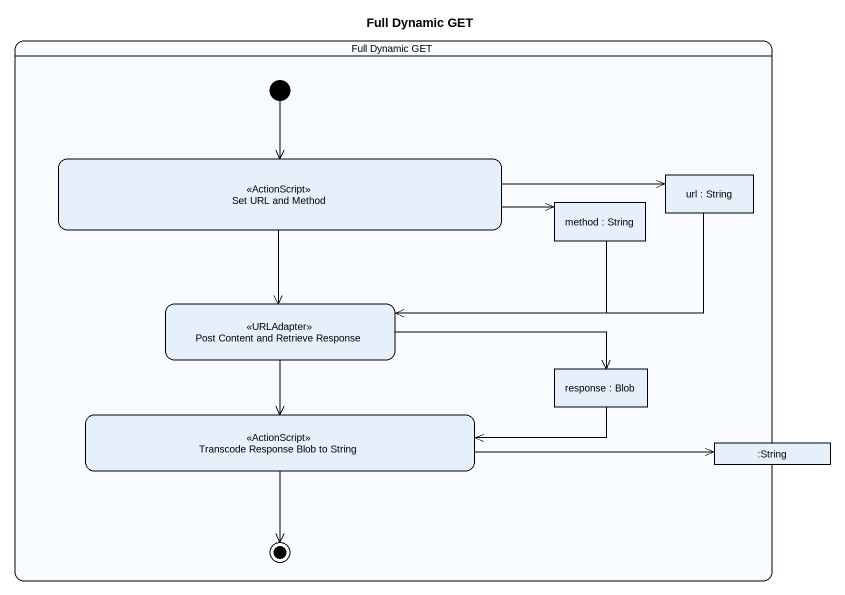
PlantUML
@startuml
title Full Dynamic GET
hide empty description
state "Full Dynamic GET" as Full_Dynamic_GET {
  state "Set URL and Method" as Set_URL_and_Method <<ActionScript>>
  state "url : String" as url <<object>>
  state "method : String" as method <<object>>
  state "Post Content and Retrieve Response" as Post_Content_and_Retrieve <<URLAdapter>>
  state "response : Blob" as response <<object>>
  state "Transcode Response Blob to String" as Transcode_Response_Blob_to <<ActionScript>>
  state ":String" as String <<object>>
  [*] --> Set_URL_and_Method
  Transcode_Response_Blob_to --> [*]
}
Set_URL_and_Method -right-> url
Set_URL_and_Method -right-> method
Set_URL_and_Method --> Post_Content_and_Retrieve
url -left-> Post_Content_and_Retrieve
method -left-> Post_Content_and_Retrieve
Post_Content_and_Retrieve -right-> response
Post_Content_and_Retrieve --> Transcode_Response_Blob_to
response -left-> Transcode_Response_Blob_to
Transcode_Response_Blob_to -right-> String
@enduml
